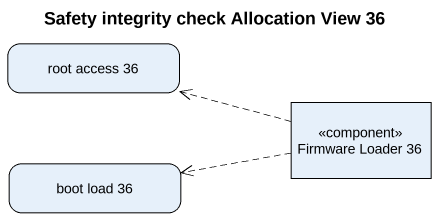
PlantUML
@startuml
title Safety integrity check Allocation View 36
hide empty description
state "root access 36" as root_access_36
state "Firmware Loader 36" as Firmware_Loader_36 <<component>>
state "boot load 36" as boot_load_36
Firmware_Loader_36 -left[dashed]-> root_access_36
Firmware_Loader_36 -left[dashed]-> boot_load_36
@enduml
